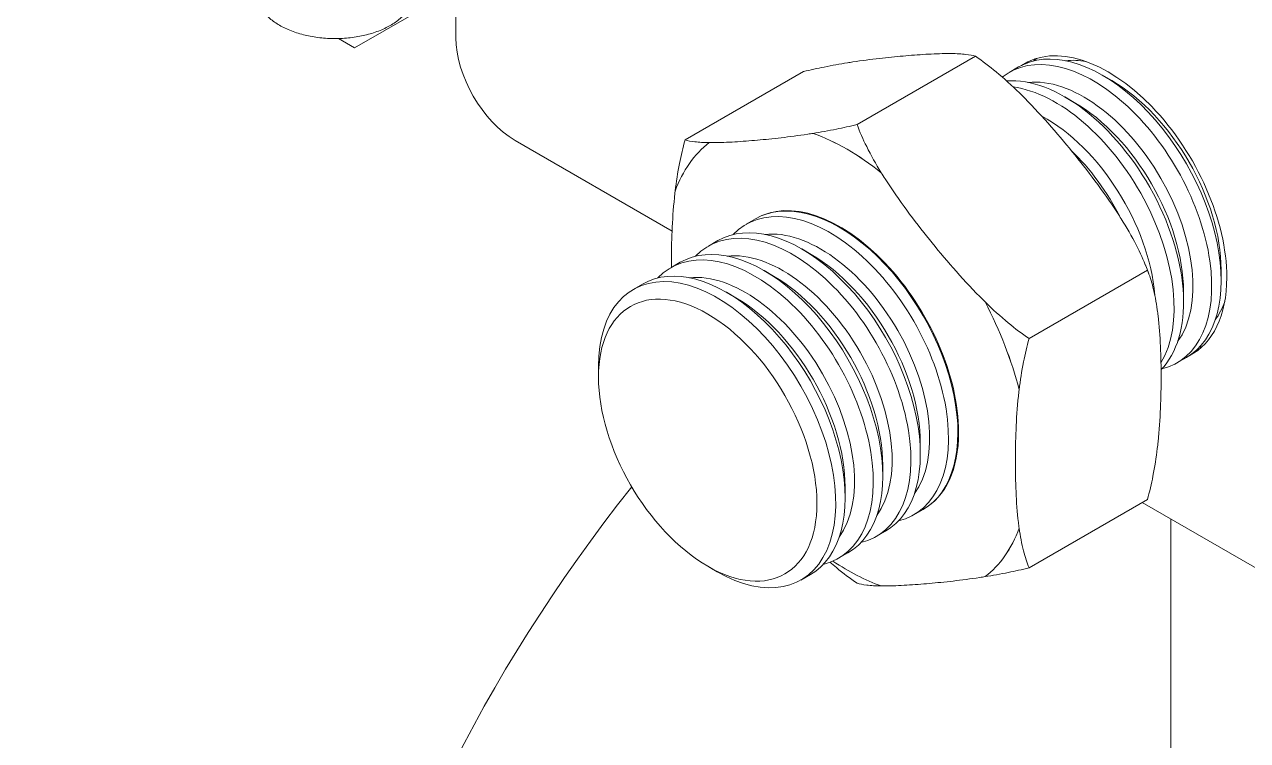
# Model space of a CAD drawing. Header units: inches. Extents: x -350577 to -266477, y -437959 to -377535.
# Drawn here: x -276976.8 to -276903.9, y -406657.7 to -406615 of the extents above; entities that cross this region are included whole.
import ezdxf

# ---------------------------------------------------------------- set-up
doc = ezdxf.new("R2010")
doc.units = ezdxf.units.IN
doc.header["$MEASUREMENT"] = 0
doc.layers.add('ORGINAL (itatec)', color=3, linetype='Continuous', lineweight=9)

msp = doc.modelspace()

# ---------------------------------------------------------------- linework, layer by layer
at = {"layer": 'ORGINAL (itatec)', "extrusion": (-5.55112e-17, 0.816497, 0.57735)}
for p, q in [((-276957.097, -406616.367), (-276946.49, -406610.244)), ((-276951.057, -406615.756), (-276951.057, -406612.88)), ((-276958.064, -406615.809), (-276957.097, -406616.367)), ((-276920.082, -406616.861), (-276927.137, -406620.935)), ((-276920.081, -406616.861), (-276920.082, -406616.861)), ((-276920.082, -406616.861), (-276920.082, -406616.861)), ((-276930.335, -406617.777), (-276937.391, -406621.851)), ((-276930.335, -406617.777), (-276930.335, -406617.777)), ((-276917.504, -406617.497), (-276918.065, -406617.821)), ((-276911.944, -406618.316), (-276912.504, -406617.992)), ((-276914.185, -406619.61), (-276914.746, -406619.287)), ((-276929.76, -406621.458), (-276929.76, -406621.457)), ((-276927.138, -406620.935), (-276927.137, -406620.935)), ((-276927.137, -406620.935), (-276927.137, -406620.935)), ((-276938.168, -406627.28), (-276947.521, -406621.88)), ((-276937.391, -406621.851), (-276937.39, -406621.85)), ((-276937.391, -406621.851), (-276937.391, -406621.851)), ((-276935.95, -406622.01), (-276935.95, -406622.01)), ((-276925.697, -406623.804), (-276925.697, -406623.804)), ((-276933.197, -406626.557), (-276933.757, -406626.881)), ((-276927.636, -406627.376), (-276928.197, -406627.052)), ((-276935.438, -406627.851), (-276935.999, -406628.175)), ((-276929.878, -406628.67), (-276930.438, -406628.347)), ((-276937.68, -406629.146), (-276938.241, -406629.469)), ((-276905.433, -406629.593), (-276905.433, -406630.24)), ((-276932.12, -406629.965), (-276932.68, -406629.641)), ((-276909.828, -406629.616), (-276916.884, -406633.69)), ((-276909.828, -406629.616), (-276909.829, -406629.616)), ((-276909.828, -406629.617), (-276909.828, -406629.616)), ((-276939.922, -406630.44), (-276940.482, -406630.764)), ((-276934.362, -406631.259), (-276934.922, -406630.935)), ((-276907.675, -406630.887), (-276907.675, -406631.534)), ((-276919.507, -406631.504), (-276919.507, -406631.504)), ((-276916.884, -406633.69), (-276916.884, -406633.69)), ((-276916.884, -406633.69), (-276916.884, -406633.69)), ((-276942.554, -406635.988), (-276942.554, -406635.341)), ((-276907.504, -406634.817), (-276908.065, -406635.141)), ((-276917.475, -406636.74), (-276917.475, -406636.74)), ((-276921.126, -406638.653), (-276921.126, -406639.3)), ((-276923.367, -406639.947), (-276923.367, -406640.594)), ((-276925.609, -406641.241), (-276925.609, -406641.888)), ((-276927.851, -406642.536), (-276927.851, -406643.183)), ((-276909.828, -406643.287), (-276916.884, -406647.361)), ((-276909.828, -406643.287), (-276909.828, -406643.287)), ((-276923.197, -406643.878), (-276923.757, -406644.201)), ((-276784.887, -406715.777), (-276910.135, -406643.464)), ((-276908.427, -406695.882), (-276908.427, -406644.45)), ((-276925.438, -406645.172), (-276925.999, -406645.495)), ((-276917.475, -406644.993), (-276917.475, -406644.993)), ((-276927.68, -406646.466), (-276928.241, -406646.79)), ((-276936.043, -406647.265), (-276935.482, -406647.589)), ((-276929.922, -406647.76), (-276930.482, -406648.084)), ((-276916.884, -406647.361), (-276916.884, -406647.361)), ((-276916.884, -406647.361), (-276916.884, -406647.361)), ((-276927.137, -406648.277), (-276927.138, -406648.276)), ((-276927.137, -406648.277), (-276927.137, -406648.277)), ((-276919.507, -406647.884), (-276919.507, -406647.884))]:
    msp.add_line(p, q, dxfattribs=at)
at = {"layer": 'ORGINAL (itatec)'}
for centre, major_axis, start_param, end_param in [((-276947.521, -406617.797), (2.5, -4.33), -2.356194, -0.785398), ((-276912.504, -406626.157), (5, -8.66), 0, 3.141593), ((-276913.065, -406626.481), (5, -8.66), -0.168937, 3.228481), ((-276910.823, -406625.187), (-5, 8.66), 0.13473, 0.168937), ((-276911.383, -406625.51), (-4.604, 7.974), -0.458989, -0.249616), ((-276914.746, -406627.452), (5, -8.66), 0.159715, 2.869596), ((-276913.625, -406626.804), (4.604, -7.974), 0.249616, 2.891976), ((-276915.306, -406627.775), (5, -8.66), 0.309801, 2.721243), ((-276915.867, -406628.099), (-4.604, 7.974), -2.25771, -0.746253), ((-276927.729, -406634.947), (-7.678, 13.299), -0.973634, -0.597162), ((-276927.729, -406634.947), (-7.678, 13.299), 0.073563, 0.450035), ((-276928.197, -406635.217), (5, -8.66), 0, 3.141593), ((-276928.757, -406635.541), (5, -8.66), -0.168937, 3.310529), ((-276930.438, -406636.512), (5, -8.66), 0, 3.141593), ((-276926.515, -406634.247), (-5, 8.66), 0.164456, 0.168937), ((-276927.076, -406634.57), (-4.604, 7.974), -0.269906, -0.249616), ((-276930.999, -406636.835), (5, -8.66), -0.168937, 3.310529), ((-276929.318, -406635.864), (4.604, -7.974), 0.249616, 2.891976), ((-276932.68, -406637.806), (5, -8.66), 0, 3.141593), ((-276934.922, -406639.1), (5, -8.66), 0, 3.141593), ((-276933.241, -406638.129), (5, -8.66), -0.168937, 3.310529), ((-276931.559, -406637.159), (4.604, -7.974), 0.249616, 2.891976), ((-276935.482, -406639.424), (5, -8.66), -0.785398, 3.926991), ((-276936.043, -406639.747), (4.604, -7.974), -0.785398, 5.497787), ((-276933.801, -406638.453), (4.604, -7.974), 0.249616, 2.891976), ((-276927.729, -406634.947), (-7.678, 13.299), -2.020832, -1.64436), ((-276911.383, -406625.51), (4.604, -7.974), 0.249616, 0.458989), ((-276910.823, -406625.187), (5, -8.66), -0.168937, -0.13473), ((-276927.076, -406634.57), (4.604, -7.974), 0.249616, 0.269906), ((-276926.515, -406634.247), (5, -8.66), -0.168937, -0.164456), ((-276927.729, -406634.947), (7.678, -13.299), 0.073563, 0.450035), ((-276927.729, -406634.947), (7.678, -13.299), -0.863404, -0.597162)]:
    msp.add_ellipse(centre, major_axis=major_axis, ratio=0.57735, start_param=start_param, end_param=end_param, dxfattribs=at)
at = {"layer": 'ORGINAL (itatec)', "extrusion": (2.88444e-16, 1.66533e-16, -1)}
msp.add_ellipse((-276912.166, -406625.962), major_axis=(-5, 8.66), ratio=0.57735, start_param=-0.033818, end_param=2.356194, dxfattribs=at)
at = {"layer": 'ORGINAL (itatec)', "extrusion": (1.53385e-16, 3.44952e-16, -1)}
msp.add_ellipse((-276911.944, -406625.834), major_axis=(4.604, -7.974), ratio=0.57735, start_param=-2.356194, end_param=-0.785398, dxfattribs=at)
at = {"layer": 'ORGINAL (itatec)', "extrusion": (8.49925e-17, 2.41367e-16, -1)}
msp.add_ellipse((-276914.185, -406627.128), major_axis=(4.604, -7.974), ratio=0.57735, start_param=-2.356194, end_param=-0.785398, dxfattribs=at)
at = {"layer": 'ORGINAL (itatec)', "extrusion": (1.84859e-16, 2.34926e-16, -1)}
for centre, major_axis, start_param, end_param in [((-276927.728, -406634.947), (7.678, -13.299), -2.54443, -2.167958), ((-276927.138, -406634.606), (8.372, -14.5), -0.261825, -0.261774)]:
    msp.add_ellipse(centre, major_axis=major_axis, ratio=0.57735, start_param=start_param, end_param=end_param, dxfattribs=at)
at = {"layer": 'ORGINAL (itatec)', "extrusion": (1.57104e-16, 2.83e-16, -1)}
for centre, major_axis, start_param, end_param in [((-276927.137, -406634.606), (8.372, -14.5), -2.35622, -2.356169), ((-276927.636, -406634.894), (4.604, -7.974), -2.356194, -2.303784)]:
    msp.add_ellipse(centre, major_axis=major_axis, ratio=0.57735, start_param=start_param, end_param=end_param, dxfattribs=at)
at = {"layer": 'ORGINAL (itatec)', "extrusion": (3.494e-16, 3.94022e-16, -1)}
msp.add_ellipse((-276927.137, -406634.607), major_axis=(-8.372, 14.501), ratio=0.57735, start_param=-0.261825, end_param=-0.261774, dxfattribs=at)
at = {"layer": 'ORGINAL (itatec)', "extrusion": (1.01592e-16, 3.79148e-16, -1)}
msp.add_ellipse((-276916.427, -406628.422), major_axis=(4.604, -7.974), ratio=0.57735, start_param=-2.037444, end_param=-1.480166, dxfattribs=at)
at = {"layer": 'ORGINAL (itatec)', "extrusion": (2.81007e-16, 2.90437e-16, -1)}
msp.add_ellipse((-276928.154, -406635.192), major_axis=(-5, 8.661), ratio=0.57735, start_param=-0.008412, end_param=2.356194, dxfattribs=at)
at = {"layer": 'ORGINAL (itatec)', "extrusion": (2.36652e-16, 2.0073e-16, -1)}
msp.add_ellipse((-276929.878, -406636.188), major_axis=(4.604, -7.974), ratio=0.57735, start_param=-2.356194, end_param=-0.785398, dxfattribs=at)
at = {"layer": 'ORGINAL (itatec)', "extrusion": (5.72369e-17, 2.89441e-16, -1)}
for centre in [(-276932.12, -406637.482), (-276934.362, -406638.777)]:
    msp.add_ellipse(centre, major_axis=(4.604, -7.974), ratio=0.57735, start_param=-2.356194, end_param=-0.785398, dxfattribs=at)
at = {"layer": 'ORGINAL (itatec)', "extrusion": (1.81141e-16, 2.96878e-16, -1)}
msp.add_ellipse((-276912.166, -406625.962), major_axis=(5, -8.66), ratio=0.57735, start_param=-0.785398, end_param=0.033818, dxfattribs=at)
at = {"layer": 'ORGINAL (itatec)', "extrusion": (2.08896e-16, 2.48804e-16, -1)}
for centre, major_axis, start_param, end_param in [((-276927.728, -406634.947), (7.678, -13.299), -1.497233, -1.120761), ((-276927.138, -406634.606), (8.372, -14.5), -1.309023, -1.308971)]:
    msp.add_ellipse(centre, major_axis=major_axis, ratio=0.57735, start_param=start_param, end_param=end_param, dxfattribs=at)
at = {"layer": 'ORGINAL (itatec)', "extrusion": (3.69184e-17, 2.13611e-16, -1)}
msp.add_ellipse((-276927.636, -406634.894), major_axis=(4.604, -7.974), ratio=0.57735, start_param=-0.837809, end_param=-0.785398, dxfattribs=at)
at = {"layer": 'ORGINAL (itatec)', "extrusion": (1.29348e-16, 3.31074e-16, -1)}
msp.add_ellipse((-276928.154, -406635.192), major_axis=(5, -8.661), ratio=0.57735, start_param=-0.785398, end_param=0.008412, dxfattribs=at)
at = {"layer": 'ORGINAL (itatec)', "extrusion": (-2.10854e-16, -5.55112e-17, -1)}
msp.add_ellipse((-276750.427, -406692.616), major_axis=(-209, 0), ratio=0.57735, start_param=-0.785398, end_param=0.428019, dxfattribs=at)
at = {"layer": 'ORGINAL (itatec)', "extrusion": (1.12748e-16, 1.93293e-16, -1)}
msp.add_ellipse((-276927.728, -406634.947), major_axis=(7.678, -13.299), ratio=0.57735, start_param=-0.450035, end_param=-0.073563, dxfattribs=at)
at = {"layer": 'ORGINAL (itatec)', "extrusion": (8.1274e-17, 3.03319e-16, -1)}
msp.add_ellipse((-276927.137, -406634.606), major_axis=(-8.372, 14.5), ratio=0.57735, start_param=-2.35622, end_param=-2.356169, dxfattribs=at)
at = {"layer": 'ORGINAL (itatec)'}
for points, knots in [([(-276962.933, -406612.891), (-276962.942, -406612.964), (-276962.947, -406613.035), (-276962.945, -406613.271), (-276962.916, -406613.453), (-276962.791, -406613.811), (-276962.696, -406613.986), (-276962.473, -406614.295), (-276962.326, -406614.457), (-276961.975, -406614.76), (-276961.771, -406614.9), (-276961.362, -406615.137), (-276961.119, -406615.254), (-276960.595, -406615.456), (-276960.315, -406615.541), (-276959.782, -406615.669), (-276959.48, -406615.723), (-276958.864, -406615.794), (-276958.549, -406615.811), (-276957.974, -406615.811), (-276957.66, -406615.795), (-276957.044, -406615.725), (-276956.743, -406615.67), (-276956.212, -406615.543), (-276955.933, -406615.459), (-276955.412, -406615.258), (-276955.17, -406615.142), (-276954.967, -406615.024), (-276954.764, -406614.907), (-276954.562, -406614.767), (-276954.214, -406614.467), (-276954.068, -406614.306), (-276953.881, -406614.045), (-276953.811, -406613.927), (-276953.756, -406613.805)], [-10.743135, -10.743135, -10.743135, -10.743135, -10.386265, -10.386265, -9.517507, -9.517507, -8.648749, -8.648749, -7.780279, -7.780279, -6.911808, -6.911808, -6.04493, -6.04493, -5.178053, -5.178053, -4.313667, -4.313667, -3.449282, -3.449282, -2.586495, -2.586495, -1.723708, -1.723708, -0.861854, -0.861854, 0, 0, 0, 0.861854, 0.861854, 1.723708, 1.723708, 2.328505, 2.328505, 2.328505, 2.328505]), ([(-276921.522, -406616.701), (-276921.598, -406616.7), (-276921.676, -406616.7), (-276922.162, -406616.702), (-276922.6, -406616.72), (-276923.494, -406616.773), (-276923.948, -406616.808), (-276924.836, -406616.887), (-276925.313, -406616.935), (-276926.317, -406617.052), (-276926.843, -406617.121), (-276927.498, -406617.22), (-276927.604, -406617.237), (-276927.712, -406617.254)], [34.251004, 34.251004, 34.251004, 34.251004, 34.81835, 34.81835, 37.754399, 37.754399, 40.690448, 40.690448, 43.626497, 43.626497, 46.562546, 46.562546, 47.129892, 47.129892, 47.129892, 47.129892]), ([(-276920.082, -406616.861), (-276920.241, -406616.812), (-276920.434, -406616.775), (-276920.911, -406616.72), (-276921.205, -406616.705), (-276921.522, -406616.701)], [29.864955, 29.864955, 29.864955, 29.864955, 31.882301, 31.882301, 34.251004, 34.251004, 34.251004, 34.251004]), ([(-276917.459, -406619.047), (-276917.908, -406618.608), (-276918.37, -406618.187), (-276919.249, -406617.46), (-276919.662, -406617.146), (-276920.081, -406616.861)], [47.129892, 47.129892, 47.129892, 47.129892, 49.498595, 49.498595, 51.515941, 51.515941, 51.515941, 51.515941]), ([(-276927.712, -406617.254), (-276928.161, -406617.326), (-276928.624, -406617.409), (-276929.502, -406617.585), (-276929.915, -406617.676), (-276930.335, -406617.777)], [47.129892, 47.129892, 47.129892, 47.129892, 49.498595, 49.498595, 51.515941, 51.515941, 51.515941, 51.515941]), ([(-276911.269, -406626.747), (-276911.345, -406626.624), (-276911.423, -406626.501), (-276911.908, -406625.743), (-276912.347, -406625.117), (-276913.24, -406623.906), (-276913.695, -406623.32), (-276914.583, -406622.215), (-276915.06, -406621.642), (-276916.063, -406620.494), (-276916.59, -406619.919), (-276917.244, -406619.259), (-276917.351, -406619.153), (-276917.459, -406619.047)], [34.251004, 34.251004, 34.251004, 34.251004, 34.81835, 34.81835, 37.754399, 37.754399, 40.690448, 40.690448, 43.626497, 43.626497, 46.562546, 46.562546, 47.129892, 47.129892, 47.129892, 47.129892]), ([(-276935.95, -406622.01), (-276935.874, -406622.011), (-276935.796, -406622.011), (-276935.311, -406622.009), (-276934.872, -406621.992), (-276933.979, -406621.939), (-276933.524, -406621.903), (-276932.636, -406621.824), (-276932.159, -406621.776), (-276931.156, -406621.66), (-276930.629, -406621.591), (-276929.975, -406621.491), (-276929.868, -406621.475), (-276929.76, -406621.458)], [34.251004, 34.251004, 34.251004, 34.251004, 34.81835, 34.81835, 37.754399, 37.754399, 40.690448, 40.690448, 43.626497, 43.626497, 46.562546, 46.562546, 47.129892, 47.129892, 47.129892, 47.129892]), ([(-276929.76, -406621.457), (-276929.311, -406621.385), (-276928.849, -406621.303), (-276927.97, -406621.126), (-276927.557, -406621.036), (-276927.138, -406620.935)], [6.439672, 6.439672, 6.439672, 6.439672, 8.808459, 8.808459, 10.825875, 10.825875, 10.825875, 10.825875]), ([(-276927.137, -406620.935), (-276926.978, -406621.37), (-276926.785, -406621.81), (-276926.308, -406622.77), (-276926.014, -406623.289), (-276925.697, -406623.804)], [70.557899, 70.557899, 70.557899, 70.557899, 72.575316, 72.575316, 74.944102, 74.944102, 74.944102, 74.944102]), ([(-276937.982, -406624.901), (-276937.916, -406624.352), (-276937.832, -406623.799), (-276937.631, -406622.779), (-276937.521, -406622.312), (-276937.391, -406621.851)], [6.44007, 6.44007, 6.44007, 6.44007, 8.808459, 8.808459, 10.825875, 10.825875, 10.825875, 10.825875]), ([(-276937.39, -406621.85), (-276937.231, -406621.9), (-276937.038, -406621.936), (-276936.562, -406621.992), (-276936.268, -406622.007), (-276935.95, -406622.01)], [70.557899, 70.557899, 70.557899, 70.557899, 72.575316, 72.575316, 74.944102, 74.944102, 74.944102, 74.944102]), ([(-276925.697, -406623.804), (-276925.621, -406623.927), (-276925.543, -406624.05), (-276925.057, -406624.808), (-276924.619, -406625.434), (-276923.726, -406626.645), (-276923.271, -406627.231), (-276922.383, -406628.336), (-276921.906, -406628.909), (-276920.903, -406630.057), (-276920.376, -406630.632), (-276919.721, -406631.292), (-276919.615, -406631.398), (-276919.507, -406631.504)], [34.251004, 34.251004, 34.251004, 34.251004, 34.81835, 34.81835, 37.754399, 37.754399, 40.690448, 40.690448, 43.626497, 43.626497, 46.562546, 46.562546, 47.129892, 47.129892, 47.129892, 47.129892]), ([(-276938.206, -406629.449), (-276938.207, -406629.351), (-276938.207, -406629.254), (-276938.207, -406628.565), (-276938.196, -406627.938), (-276938.141, -406626.641), (-276938.096, -406625.972), (-276938.012, -406625.164), (-276937.998, -406625.032), (-276937.982, -406624.901)], [40.210596, 40.210596, 40.210596, 40.210596, 40.690448, 40.690448, 43.626497, 43.626497, 46.562546, 46.562546, 47.129892, 47.129892, 47.129892, 47.129892]), ([(-276909.829, -406629.616), (-276909.988, -406629.181), (-276910.181, -406628.741), (-276910.657, -406627.782), (-276910.951, -406627.262), (-276911.269, -406626.747)], [29.864955, 29.864955, 29.864955, 29.864955, 31.882301, 31.882301, 34.251004, 34.251004, 34.251004, 34.251004]), ([(-276909.951, -406629.296), (-276909.937, -406629.331), (-276909.924, -406629.365), (-276909.896, -406629.435), (-276909.883, -406629.469), (-276909.855, -406629.539), (-276909.842, -406629.573), (-276909.815, -406629.643), (-276909.802, -406629.678), (-276909.775, -406629.747), (-276909.762, -406629.782), (-276909.749, -406629.817)], [2.5996621, 2.5996621, 2.5996621, 2.5996621, 2.60647722, 2.60647722, 2.61329235, 2.61329235, 2.62010748, 2.62010748, 2.6269226, 2.6269226, 2.63373773, 2.63373773, 2.63373773, 2.63373773]), ([(-276909.237, -406631.984), (-276909.303, -406631.511), (-276909.387, -406631.055), (-276909.588, -406630.268), (-276909.698, -406629.928), (-276909.828, -406629.617)], [47.129892, 47.129892, 47.129892, 47.129892, 49.498595, 49.498595, 51.515941, 51.515941, 51.515941, 51.515941]), ([(-276919.507, -406631.504), (-276919.058, -406631.943), (-276918.595, -406632.365), (-276917.717, -406633.092), (-276917.304, -406633.405), (-276916.884, -406633.69)], [6.439672, 6.439672, 6.439672, 6.439672, 8.808459, 8.808459, 10.825875, 10.825875, 10.825875, 10.825875]), ([(-276909.237, -406640.237), (-276909.222, -406640.105), (-276909.207, -406639.974), (-276909.123, -406639.166), (-276909.078, -406638.496), (-276909.023, -406637.2), (-276909.012, -406636.573), (-276909.012, -406635.389), (-276909.023, -406634.774), (-276909.078, -406633.541), (-276909.123, -406632.923), (-276909.207, -406632.212), (-276909.222, -406632.098), (-276909.237, -406631.984)], [34.251004, 34.251004, 34.251004, 34.251004, 34.81835, 34.81835, 37.754399, 37.754399, 40.690448, 40.690448, 43.626497, 43.626497, 46.562546, 46.562546, 47.129892, 47.129892, 47.129892, 47.129892]), ([(-276916.884, -406633.69), (-276917.014, -406634.151), (-276917.124, -406634.619), (-276917.325, -406635.638), (-276917.41, -406636.191), (-276917.475, -406636.74)], [70.557899, 70.557899, 70.557899, 70.557899, 72.575316, 72.575316, 74.944102, 74.944102, 74.944102, 74.944102]), ([(-276917.475, -406636.74), (-276917.491, -406636.872), (-276917.506, -406637.003), (-276917.59, -406637.812), (-276917.634, -406638.481), (-276917.689, -406639.777), (-276917.7, -406640.405), (-276917.7, -406641.589), (-276917.689, -406642.203), (-276917.634, -406643.436), (-276917.59, -406644.054), (-276917.506, -406644.766), (-276917.491, -406644.88), (-276917.475, -406644.993)], [34.251004, 34.251004, 34.251004, 34.251004, 34.81835, 34.81835, 37.754399, 37.754399, 40.690448, 40.690448, 43.626497, 43.626497, 46.562546, 46.562546, 47.129892, 47.129892, 47.129892, 47.129892]), ([(-276909.828, -406643.287), (-276909.698, -406642.826), (-276909.588, -406642.359), (-276909.387, -406641.339), (-276909.303, -406640.786), (-276909.237, -406640.237)], [29.864955, 29.864955, 29.864955, 29.864955, 31.882301, 31.882301, 34.251004, 34.251004, 34.251004, 34.251004]), ([(-276917.475, -406644.993), (-276917.41, -406645.466), (-276917.325, -406645.922), (-276917.124, -406646.71), (-276917.014, -406647.05), (-276916.884, -406647.361)], [6.439672, 6.439672, 6.439672, 6.439672, 8.808459, 8.808459, 10.825875, 10.825875, 10.825875, 10.825875]), ([(-276927.138, -406648.276), (-276927.557, -406647.991), (-276927.97, -406647.678), (-276928.499, -406647.241), (-276928.623, -406647.135), (-276928.747, -406647.028)], [70.557899, 70.557899, 70.557899, 70.557899, 72.575316, 72.575316, 73.199161, 73.199161, 73.199161, 73.199161]), ([(-276916.884, -406647.361), (-276917.304, -406647.462), (-276917.717, -406647.553), (-276918.595, -406647.729), (-276919.058, -406647.812), (-276919.507, -406647.884)], [70.557899, 70.557899, 70.557899, 70.557899, 72.575316, 72.575316, 74.944102, 74.944102, 74.944102, 74.944102]), ([(-276925.697, -406648.437), (-276926.015, -406648.433), (-276926.308, -406648.418), (-276926.785, -406648.363), (-276926.978, -406648.326), (-276927.137, -406648.277)], [6.440251, 6.440251, 6.440251, 6.440251, 8.808459, 8.808459, 10.825875, 10.825875, 10.825875, 10.825875]), ([(-276919.507, -406647.884), (-276919.615, -406647.901), (-276919.721, -406647.918), (-276920.376, -406648.017), (-276920.903, -406648.086), (-276921.906, -406648.203), (-276922.383, -406648.251), (-276923.271, -406648.33), (-276923.726, -406648.365), (-276924.619, -406648.418), (-276925.057, -406648.436), (-276925.543, -406648.438), (-276925.621, -406648.438), (-276925.697, -406648.437)], [34.251004, 34.251004, 34.251004, 34.251004, 34.81835, 34.81835, 37.754399, 37.754399, 40.690448, 40.690448, 43.626497, 43.626497, 46.562546, 46.562546, 47.129892, 47.129892, 47.129892, 47.129892])]:
    msp.add_open_spline(points, degree=3, knots=knots, dxfattribs=at)

doc.saveas('drawing.dxf')
